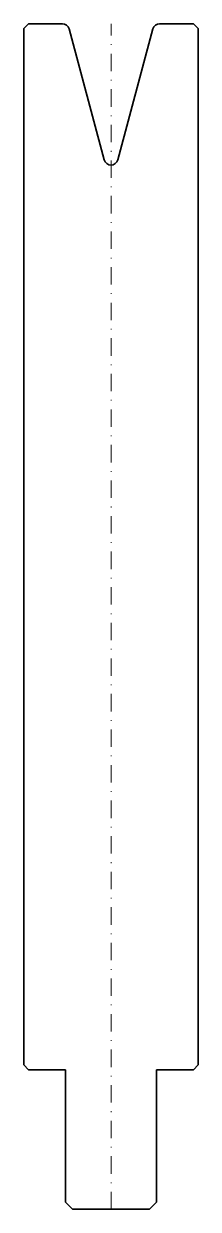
# Model space of a CAD drawing. Header units: millimetres. Extents: x -12 to 12, y -170 to 0.
import ezdxf

# ---------------------------------------------------------------- set-up
doc = ezdxf.new("R2010")
doc.units = ezdxf.units.MM
doc.header["$LTSCALE"] = 5
doc.linetypes.add('AUSGEZOGEN', pattern=[0])
doc.linetypes.add('DASHDOT', pattern=[1, 0.5, -0.25, 0, -0.25])
doc.layers.add('2', color=7, linetype='Continuous')

msp = doc.modelspace()

# ---------------------------------------------------------------- linework, layer by layer
at = {"layer": '2', "color": 7, "linetype": 'AUSGEZOGEN', "lineweight": 35}
for p, q in [((-12.5, -0.7), (-11.8, 0)), ((-11.8, 0), (-6.97, 0)), ((6.97, 0), (11.8, 0)), ((11.8, 0), (12.5, -0.7)), ((-12.5, -149.3), (-12.5, -0.7)), ((-6, -0.74), (-0.97, -19.53)), ((0.97, -19.53), (6, -0.74)), ((12.5, -0.7), (12.5, -149.3)), ((-11.8, -150), (-12.5, -149.3)), ((12.5, -149.3), (11.8, -150)), ((-6.5, -150), (-11.8, -150)), ((-6.5, -169), (-6.5, -150)), ((6.5, -150), (6.5, -169)), ((11.8, -150), (6.5, -150)), ((-5.5, -170), (-6.5, -169)), ((5.5, -170), (-5.5, -170)), ((6.5, -169), (5.5, -170))]:
    msp.add_line(p, q, dxfattribs=at)
at = {"layer": '2', "color": 7, "linetype": 'DASHDOT', "lineweight": 18}
msp.add_line((0, -170), (0, 0), dxfattribs=at)
at = {"layer": '2', "color": 7, "linetype": 'AUSGEZOGEN', "lineweight": 35}
for centre, start, end in [((-6.97, -1), 15, 90), ((6.97, -1), 90, 165), ((0, -19.27), 195, 345)]:
    msp.add_arc(centre, 1, start, end, dxfattribs=at)

doc.saveas('drawing.dxf')
